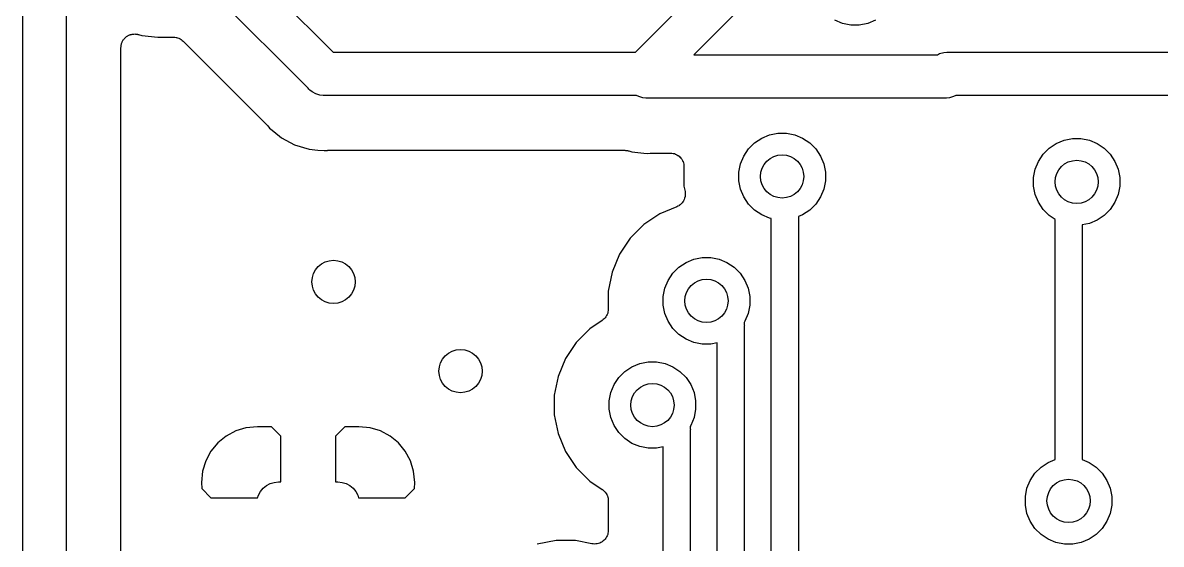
# Model space of a CAD drawing. Extents: x 103 to 213, y -152 to -90.
# Drawn here: x 151.45 to 161.98, y -123.75 to -118.93 of the extents above; entities that cross this region are included whole.
import ezdxf

# ---------------------------------------------------------------- set-up
doc = ezdxf.new("R2010")
doc.units = 0
doc.layers.add('BLACK', color=7, linetype='CONTINUOUS')

msp = doc.modelspace()

# ---------------------------------------------------------------- linework, layer by layer
at = {"layer": 'BLACK', "linetype": 'CONTINUOUS'}
for p, q in [((151.45, -120.86), (151.45, -117.383)), ((151.85, -117.383), (151.85, -126.915)), ((157.117, -119.2), (158.05, -118.267)), ((153.425, -118.305), (154.32, -119.2)), ((154.089, -119.534), (153.105, -118.55)), ((158.384, -118.498), (157.658, -119.225)), ((159.033, -118.935), (158.961, -118.904)), ((159.339, -118.904), (159.267, -118.935)), ((159.111, -118.95), (159.033, -118.935)), ((159.189, -118.95), (159.111, -118.95)), ((159.267, -118.935), (159.189, -118.95)), ((152.364, -119.121), (152.366, -119.115)), ((152.366, -119.115), (152.368, -119.109)), ((152.368, -119.109), (152.371, -119.104)), ((152.371, -119.104), (152.373, -119.098)), ((152.373, -119.098), (152.377, -119.093)), ((152.377, -119.093), (152.38, -119.087)), ((152.38, -119.087), (152.384, -119.083)), ((152.384, -119.083), (152.387, -119.078)), ((152.387, -119.078), (152.392, -119.073)), ((152.392, -119.073), (152.396, -119.068)), ((152.396, -119.068), (152.401, -119.065)), ((152.401, -119.065), (152.405, -119.06)), ((152.405, -119.06), (152.41, -119.057)), ((152.41, -119.057), (152.415, -119.053)), ((152.415, -119.053), (152.421, -119.05)), ((152.421, -119.05), (152.426, -119.047)), ((152.426, -119.047), (152.432, -119.044)), ((152.432, -119.044), (152.437, -119.041)), ((152.437, -119.041), (152.443, -119.04)), ((152.443, -119.04), (152.448, -119.037)), ((152.448, -119.037), (152.455, -119.036)), ((152.455, -119.036), (152.461, -119.034)), ((152.461, -119.034), (152.467, -119.034)), ((152.467, -119.034), (152.473, -119.033)), ((152.473, -119.033), (152.479, -119.033)), ((152.479, -119.033), (152.486, -119.032)), ((152.486, -119.032), (152.492, -119.033)), ((152.492, -119.033), (152.498, -119.033)), ((152.498, -119.033), (152.504, -119.034)), ((152.504, -119.034), (152.511, -119.035)), ((152.511, -119.035), (152.516, -119.036)), ((152.516, -119.036), (152.522, -119.037)), ((152.522, -119.037), (152.551, -119.046)), ((152.551, -119.046), (152.7, -119.061)), ((152.7, -119.061), (152.845, -119.061)), ((152.845, -119.061), (152.845, -119.061)), ((152.845, -119.061), (152.845, -119.061)), ((152.845, -119.061), (152.845, -119.061)), ((152.845, -119.061), (152.846, -119.061)), ((152.846, -119.061), (152.858, -119.062)), ((152.858, -119.062), (152.87, -119.064)), ((152.87, -119.064), (152.87, -119.064)), ((152.87, -119.064), (152.871, -119.064)), ((152.871, -119.064), (152.882, -119.067)), ((152.882, -119.067), (152.894, -119.071)), ((152.894, -119.071), (152.894, -119.071)), ((152.894, -119.071), (152.895, -119.071)), ((152.895, -119.071), (152.905, -119.077)), ((152.905, -119.077), (152.915, -119.083)), ((152.915, -119.083), (152.916, -119.083)), ((152.916, -119.083), (152.916, -119.083)), ((152.916, -119.083), (152.925, -119.091)), ((152.925, -119.091), (152.935, -119.098)), ((152.935, -119.098), (153.708, -119.872)), ((152.358, -119.157), (152.359, -119.151)), ((152.358, -119.159), (152.358, -119.157)), ((152.358, -126.884), (152.358, -119.159)), ((152.359, -119.146), (152.36, -119.139)), ((152.359, -119.151), (152.359, -119.146)), ((152.36, -119.139), (152.361, -119.133)), ((152.361, -119.133), (152.363, -119.127)), ((152.363, -119.127), (152.364, -119.121)), ((154.32, -119.2), (157.117, -119.2)), ((159.912, -119.225), (159.932, -119.214)), ((159.932, -119.214), (159.97, -119.203)), ((159.97, -119.203), (159.999, -119.2)), ((159.999, -119.2), (160.009, -119.199)), ((159.999, -119.2), (159.999, -119.2)), ((160.009, -119.199), (160.019, -119.2)), ((160.019, -119.2), (165.403, -119.2)), ((157.658, -119.225), (159.912, -119.225)), ((154.095, -119.542), (154.089, -119.534)), ((154.103, -119.548), (154.095, -119.542)), ((154.107, -119.552), (154.103, -119.548)), ((154.103, -119.548), (154.103, -119.548)), ((154.126, -119.567), (154.107, -119.552)), ((154.161, -119.586), (154.126, -119.567)), ((154.198, -119.597), (154.161, -119.586)), ((154.228, -119.6), (154.198, -119.597)), ((154.237, -119.601), (154.228, -119.6)), ((154.228, -119.6), (154.228, -119.6)), ((154.247, -119.6), (154.237, -119.601)), ((157.128, -119.6), (154.247, -119.6)), ((157.148, -119.611), (157.128, -119.6)), ((157.186, -119.622), (157.148, -119.611)), ((157.215, -119.625), (157.186, -119.622)), ((157.225, -119.626), (157.215, -119.625)), ((157.215, -119.625), (157.215, -119.625)), ((157.235, -119.625), (157.225, -119.626)), ((159.974, -119.625), (157.235, -119.625)), ((159.984, -119.626), (159.974, -119.625)), ((159.994, -119.625), (159.984, -119.626)), ((160.023, -119.622), (159.994, -119.625)), ((159.994, -119.625), (159.994, -119.625)), ((160.061, -119.611), (160.023, -119.622)), ((160.081, -119.6), (160.061, -119.611)), ((165.403, -119.6), (160.081, -119.6)), ((153.708, -119.872), (153.709, -119.873)), ((153.709, -119.873), (153.712, -119.877)), ((153.712, -119.877), (153.716, -119.881)), ((153.716, -119.881), (153.734, -119.903)), ((153.734, -119.903), (153.757, -119.921)), ((153.757, -119.921), (153.757, -119.921)), ((153.757, -119.921), (153.825, -119.978)), ((158.358, -119.965), (158.436, -119.95)), ((158.436, -119.95), (158.514, -119.95)), ((158.514, -119.95), (158.592, -119.965)), ((153.825, -119.978), (153.842, -119.992)), ((153.842, -119.992), (153.965, -120.057)), ((153.965, -120.057), (154.099, -120.098)), ((158.164, -120.095), (158.22, -120.039)), ((158.22, -120.039), (158.286, -119.996)), ((158.286, -119.996), (158.358, -119.965)), ((158.592, -119.965), (158.664, -119.996)), ((158.664, -119.996), (158.73, -120.039)), ((158.73, -120.039), (158.786, -120.095)), ((160.945, -120.089), (161.011, -120.046)), ((161.011, -120.046), (161.083, -120.015)), ((161.083, -120.015), (161.161, -120)), ((161.161, -120), (161.239, -120)), ((161.239, -120), (161.317, -120.015)), ((161.317, -120.015), (161.389, -120.046)), ((161.389, -120.046), (161.455, -120.089)), ((154.099, -120.098), (154.181, -120.106)), ((154.181, -120.106), (154.237, -120.111)), ((154.237, -120.111), (154.266, -120.109)), ((154.266, -120.109), (154.268, -120.108)), ((154.268, -120.108), (154.273, -120.109)), ((154.273, -120.109), (154.279, -120.108)), ((154.279, -120.108), (157.019, -120.108)), ((157.019, -120.108), (157.02, -120.108)), ((157.02, -120.108), (157.026, -120.109)), ((157.026, -120.109), (157.031, -120.109)), ((157.031, -120.109), (157.038, -120.11)), ((157.038, -120.11), (157.045, -120.111)), ((157.045, -120.111), (157.05, -120.112)), ((157.05, -120.112), (157.056, -120.113)), ((157.056, -120.113), (157.086, -120.123)), ((157.086, -120.123), (157.196, -120.134)), ((157.196, -120.134), (157.225, -120.136)), ((157.225, -120.136), (157.254, -120.134)), ((157.254, -120.134), (157.255, -120.133)), ((157.255, -120.133), (157.261, -120.134)), ((157.261, -120.134), (157.266, -120.133)), ((157.266, -120.133), (157.44, -120.133)), ((157.44, -120.133), (157.441, -120.133)), ((157.441, -120.133), (157.441, -120.133)), ((157.441, -120.133), (157.441, -120.133)), ((157.441, -120.133), (157.442, -120.133)), ((157.442, -120.133), (157.454, -120.134)), ((157.454, -120.134), (157.466, -120.136)), ((157.466, -120.136), (157.466, -120.136)), ((157.466, -120.136), (157.466, -120.136)), ((157.466, -120.136), (157.478, -120.139)), ((157.478, -120.139), (157.489, -120.143)), ((157.489, -120.143), (157.49, -120.143)), ((157.49, -120.143), (157.49, -120.143)), ((157.49, -120.143), (157.5, -120.149)), ((157.5, -120.149), (157.511, -120.155)), ((157.511, -120.155), (157.511, -120.155)), ((157.511, -120.155), (157.512, -120.155)), ((157.512, -120.155), (157.521, -120.163)), ((157.521, -120.163), (157.53, -120.171)), ((158.09, -120.233), (158.121, -120.161)), ((158.121, -120.161), (158.164, -120.095)), ((158.786, -120.095), (158.829, -120.161)), ((158.829, -120.161), (158.86, -120.233)), ((160.846, -120.211), (160.889, -120.145)), ((160.889, -120.145), (160.945, -120.089)), ((161.455, -120.089), (161.511, -120.145)), ((161.511, -120.145), (161.554, -120.211)), ((157.53, -120.171), (157.53, -120.171)), ((157.53, -120.171), (157.531, -120.171)), ((157.531, -120.171), (157.538, -120.18)), ((157.538, -120.18), (157.546, -120.19)), ((157.546, -120.19), (157.546, -120.19)), ((157.546, -120.19), (157.546, -120.19)), ((157.546, -120.19), (157.552, -120.201)), ((157.552, -120.201), (157.557, -120.212)), ((157.557, -120.212), (157.558, -120.212)), ((157.558, -120.212), (157.558, -120.212)), ((157.558, -120.212), (157.561, -120.224)), ((157.561, -120.224), (157.565, -120.235)), ((157.565, -120.235), (157.565, -120.236)), ((157.565, -120.236), (157.565, -120.236)), ((157.565, -120.236), (157.566, -120.248)), ((157.566, -120.248), (157.567, -120.26)), ((157.567, -120.26), (157.567, -120.439)), ((158.075, -120.311), (158.09, -120.233)), ((158.86, -120.233), (158.875, -120.311)), ((160.815, -120.283), (160.846, -120.211)), ((161.554, -120.211), (161.585, -120.283)), ((158.075, -120.389), (158.075, -120.311)), ((158.875, -120.311), (158.875, -120.389)), ((160.8, -120.361), (160.815, -120.283)), ((160.8, -120.439), (160.8, -120.361)), ((161.585, -120.283), (161.6, -120.361)), ((161.6, -120.361), (161.6, -120.439)), ((157.567, -120.439), (157.577, -120.489)), ((158.09, -120.467), (158.075, -120.389)), ((158.121, -120.539), (158.09, -120.467)), ((158.86, -120.467), (158.829, -120.539)), ((158.875, -120.389), (158.86, -120.467)), ((160.815, -120.517), (160.8, -120.439)), ((161.6, -120.439), (161.585, -120.517)), ((157.557, -120.585), (157.549, -120.594)), ((157.558, -120.584), (157.557, -120.585)), ((157.557, -120.585), (157.557, -120.585)), ((157.563, -120.574), (157.558, -120.584)), ((157.569, -120.563), (157.563, -120.574)), ((157.573, -120.551), (157.569, -120.562)), ((157.569, -120.562), (157.569, -120.563)), ((157.569, -120.563), (157.569, -120.563)), ((157.576, -120.54), (157.573, -120.551)), ((157.577, -120.539), (157.576, -120.54)), ((157.577, -120.489), (157.577, -120.489)), ((157.577, -120.489), (157.577, -120.489)), ((157.577, -120.489), (157.577, -120.489)), ((157.577, -120.489), (157.577, -120.49)), ((157.577, -120.49), (157.578, -120.502)), ((157.578, -120.527), (157.577, -120.539)), ((157.577, -120.539), (157.577, -120.539)), ((157.578, -120.502), (157.579, -120.514)), ((157.579, -120.515), (157.578, -120.527)), ((157.579, -120.514), (157.579, -120.515)), ((157.579, -120.515), (157.579, -120.515)), ((158.164, -120.605), (158.121, -120.539)), ((158.829, -120.539), (158.786, -120.605)), ((160.846, -120.589), (160.815, -120.517)), ((160.889, -120.655), (160.846, -120.589)), ((161.554, -120.589), (161.511, -120.655)), ((161.585, -120.517), (161.554, -120.589)), ((157.345, -120.695), (157.196, -120.795)), ((157.501, -120.631), (157.345, -120.695)), ((157.511, -120.625), (157.501, -120.631)), ((157.522, -120.62), (157.511, -120.625)), ((157.523, -120.619), (157.522, -120.619)), ((157.522, -120.619), (157.522, -120.62)), ((157.532, -120.612), (157.523, -120.619)), ((157.541, -120.604), (157.532, -120.612)), ((157.542, -120.603), (157.541, -120.604)), ((157.541, -120.604), (157.541, -120.604)), ((157.549, -120.594), (157.542, -120.603)), ((158.22, -120.661), (158.164, -120.605)), ((158.286, -120.704), (158.22, -120.661)), ((158.73, -120.661), (158.664, -120.704)), ((158.786, -120.605), (158.73, -120.661)), ((160.945, -120.711), (160.889, -120.655)), ((161.511, -120.655), (161.455, -120.711)), ((157.196, -120.795), (157.07, -120.921)), ((158.358, -120.735), (158.286, -120.704)), ((158.375, -120.738), (158.358, -120.735)), ((158.375, -125.456), (158.375, -120.738)), ((158.664, -120.704), (158.625, -120.721)), ((158.625, -120.721), (158.625, -125.456)), ((161, -120.747), (160.945, -120.711)), ((161, -122.969), (161, -120.747)), ((161.317, -120.785), (161.25, -120.798)), ((161.25, -120.798), (161.25, -122.969)), ((161.389, -120.754), (161.317, -120.785)), ((161.455, -120.711), (161.389, -120.754)), ((151.45, -126.842), (151.45, -120.86)), ((151.45, -120.86), (151.45, -120.86)), ((157.07, -120.921), (156.97, -121.07)), ((156.97, -121.07), (156.902, -121.235)), ((157.586, -121.146), (157.658, -121.115)), ((157.658, -121.115), (157.736, -121.1)), ((157.736, -121.1), (157.814, -121.1)), ((157.814, -121.1), (157.892, -121.115)), ((157.892, -121.115), (157.964, -121.146)), ((157.464, -121.245), (157.52, -121.189)), ((157.52, -121.189), (157.586, -121.146)), ((157.964, -121.146), (158.03, -121.189)), ((158.03, -121.189), (158.086, -121.245)), ((156.902, -121.235), (156.867, -121.411)), ((157.39, -121.383), (157.421, -121.311)), ((157.421, -121.311), (157.464, -121.245)), ((158.086, -121.245), (158.129, -121.311)), ((158.129, -121.311), (158.16, -121.383)), ((156.867, -121.411), (156.867, -121.576)), ((157.375, -121.461), (157.39, -121.383)), ((158.16, -121.383), (158.175, -121.461)), ((157.375, -121.539), (157.375, -121.461)), ((157.39, -121.617), (157.375, -121.539)), ((158.175, -121.539), (158.16, -121.617)), ((158.175, -121.461), (158.175, -121.539)), ((156.851, -121.637), (156.845, -121.647)), ((156.857, -121.626), (156.851, -121.637)), ((156.861, -121.614), (156.857, -121.625)), ((156.857, -121.625), (156.857, -121.626)), ((156.857, -121.626), (156.857, -121.626)), ((156.864, -121.603), (156.861, -121.614)), ((156.866, -121.59), (156.864, -121.601)), ((156.864, -121.601), (156.864, -121.602)), ((156.864, -121.602), (156.864, -121.603)), ((156.867, -121.578), (156.866, -121.59)), ((156.867, -121.576), (156.867, -121.577)), ((156.867, -121.577), (156.867, -121.577)), ((156.867, -121.577), (156.867, -121.577)), ((156.867, -121.577), (156.867, -121.578)), ((157.421, -121.689), (157.39, -121.617)), ((158.16, -121.617), (158.129, -121.689)), ((156.811, -121.682), (156.696, -121.758)), ((156.82, -121.674), (156.811, -121.682)), ((156.829, -121.667), (156.82, -121.674)), ((156.83, -121.666), (156.829, -121.666)), ((156.829, -121.666), (156.829, -121.667)), ((156.837, -121.657), (156.83, -121.666)), ((156.845, -121.648), (156.837, -121.657)), ((156.845, -121.647), (156.845, -121.647)), ((156.845, -121.647), (156.845, -121.648)), ((157.464, -121.755), (157.421, -121.689)), ((158.129, -121.689), (158.123, -121.699)), ((158.123, -121.699), (158.123, -121.7)), ((158.123, -121.7), (158.125, -121.719)), ((158.125, -121.719), (158.125, -121.719)), ((158.125, -121.719), (158.126, -121.725)), ((158.126, -121.725), (158.125, -121.731)), ((158.125, -121.731), (158.125, -125.456)), ((156.696, -121.758), (156.57, -121.885)), ((157.52, -121.811), (157.464, -121.755)), ((157.586, -121.854), (157.52, -121.811)), ((157.658, -121.885), (157.586, -121.854)), ((156.57, -121.885), (156.47, -122.033)), ((157.736, -121.9), (157.658, -121.885)), ((157.814, -121.9), (157.736, -121.9)), ((157.875, -121.888), (157.814, -121.9)), ((157.875, -125.456), (157.875, -121.888)), ((156.47, -122.033), (156.402, -122.199)), ((157.158, -122.079), (157.236, -122.064)), ((157.236, -122.064), (157.314, -122.064)), ((157.314, -122.064), (157.392, -122.079)), ((156.964, -122.209), (157.02, -122.153)), ((157.02, -122.153), (157.086, -122.109)), ((157.086, -122.109), (157.158, -122.079)), ((157.392, -122.079), (157.464, -122.109)), ((157.464, -122.109), (157.53, -122.153)), ((157.53, -122.153), (157.586, -122.209)), ((156.402, -122.199), (156.367, -122.374)), ((156.89, -122.347), (156.921, -122.274)), ((156.921, -122.274), (156.964, -122.209)), ((157.586, -122.209), (157.629, -122.274)), ((157.629, -122.274), (157.66, -122.347)), ((156.367, -122.374), (156.367, -122.553)), ((156.875, -122.424), (156.89, -122.347)), ((157.66, -122.347), (157.675, -122.424)), ((156.875, -122.503), (156.875, -122.424)), ((157.675, -122.424), (157.675, -122.503)), ((156.367, -122.553), (156.402, -122.728)), ((156.89, -122.58), (156.875, -122.503)), ((156.921, -122.653), (156.89, -122.58)), ((157.66, -122.58), (157.629, -122.653)), ((157.675, -122.503), (157.66, -122.58)), ((153.515, -122.674), (153.42, -122.703)), ((153.62, -122.664), (153.515, -122.674)), ((153.751, -122.666), (153.62, -122.664)), ((153.836, -122.751), (153.751, -122.666)), ((154.429, -122.666), (154.344, -122.751)), ((154.56, -122.664), (154.429, -122.666)), ((154.665, -122.674), (154.56, -122.664)), ((154.76, -122.703), (154.665, -122.674)), ((156.964, -122.719), (156.921, -122.653)), ((157.629, -122.653), (157.623, -122.663)), ((157.623, -122.663), (157.623, -122.664)), ((157.623, -122.664), (157.625, -122.682)), ((157.625, -122.682), (157.625, -122.682)), ((157.625, -122.682), (157.626, -122.689)), ((157.626, -122.689), (157.625, -122.695)), ((157.625, -122.695), (157.625, -125.481)), ((153.331, -122.751), (153.254, -122.814)), ((153.42, -122.703), (153.331, -122.751)), ((153.836, -123.175), (153.836, -122.751)), ((154.344, -122.751), (154.344, -123.175)), ((154.849, -122.751), (154.76, -122.703)), ((154.926, -122.814), (154.849, -122.751)), ((156.402, -122.728), (156.47, -122.894)), ((157.02, -122.774), (156.964, -122.719)), ((157.086, -122.818), (157.02, -122.774)), ((153.191, -122.891), (153.143, -122.98)), ((153.254, -122.814), (153.191, -122.891)), ((154.989, -122.891), (154.926, -122.814)), ((155.037, -122.98), (154.989, -122.891)), ((156.47, -122.894), (156.57, -123.042)), ((157.158, -122.848), (157.086, -122.818)), ((157.236, -122.864), (157.158, -122.848)), ((157.314, -122.864), (157.236, -122.864)), ((157.375, -122.851), (157.314, -122.864)), ((157.375, -125.481), (157.375, -122.851)), ((153.143, -122.98), (153.114, -123.075)), ((155.066, -123.075), (155.037, -122.98)), ((160.87, -123.039), (160.936, -122.996)), ((160.936, -122.996), (161, -122.969)), ((161.25, -122.969), (161.314, -122.996)), ((161.314, -122.996), (161.38, -123.039)), ((153.114, -123.075), (153.104, -123.18)), ((155.076, -123.18), (155.066, -123.075)), ((156.57, -123.042), (156.696, -123.169)), ((160.771, -123.161), (160.814, -123.095)), ((160.814, -123.095), (160.87, -123.039)), ((161.38, -123.039), (161.436, -123.095)), ((161.436, -123.095), (161.479, -123.161)), ((153.104, -123.18), (153.106, -123.235)), ((153.674, -123.234), (153.704, -123.209)), ((153.704, -123.209), (153.738, -123.19)), ((153.738, -123.19), (153.776, -123.179)), ((153.776, -123.179), (153.815, -123.175)), ((153.815, -123.175), (153.836, -123.175)), ((154.344, -123.175), (154.365, -123.175)), ((154.365, -123.175), (154.404, -123.179)), ((154.404, -123.179), (154.442, -123.19)), ((154.442, -123.19), (154.476, -123.209)), ((154.476, -123.209), (154.506, -123.234)), ((155.074, -123.235), (155.076, -123.18)), ((156.696, -123.169), (156.811, -123.245)), ((160.74, -123.233), (160.771, -123.161)), ((161.479, -123.161), (161.51, -123.233)), ((153.106, -123.235), (153.191, -123.321)), ((153.191, -123.321), (153.623, -123.321)), ((153.623, -123.321), (153.63, -123.298)), ((153.63, -123.298), (153.649, -123.264)), ((153.649, -123.264), (153.674, -123.234)), ((154.506, -123.234), (154.531, -123.264)), ((154.531, -123.264), (154.55, -123.298)), ((154.55, -123.298), (154.557, -123.321)), ((154.557, -123.321), (154.989, -123.321)), ((154.989, -123.321), (155.074, -123.235)), ((156.811, -123.245), (156.811, -123.246)), ((156.811, -123.246), (156.811, -123.246)), ((156.811, -123.246), (156.811, -123.246)), ((156.811, -123.246), (156.812, -123.246)), ((156.812, -123.246), (156.821, -123.254)), ((156.821, -123.254), (156.83, -123.261)), ((156.83, -123.261), (156.831, -123.262)), ((156.831, -123.262), (156.831, -123.262)), ((156.831, -123.262), (156.838, -123.271)), ((156.838, -123.271), (156.846, -123.281)), ((156.846, -123.281), (156.846, -123.281)), ((156.846, -123.281), (156.846, -123.282)), ((156.846, -123.282), (156.852, -123.292)), ((156.852, -123.292), (156.857, -123.302)), ((156.857, -123.302), (156.858, -123.303)), ((156.858, -123.303), (156.858, -123.304)), ((156.858, -123.304), (156.861, -123.315)), ((156.861, -123.315), (156.865, -123.326)), ((156.865, -123.326), (156.865, -123.327)), ((156.865, -123.327), (156.865, -123.327)), ((156.865, -123.327), (156.866, -123.339)), ((160.725, -123.311), (160.74, -123.233)), ((160.725, -123.389), (160.725, -123.311)), ((161.51, -123.233), (161.525, -123.311)), ((161.525, -123.311), (161.525, -123.389)), ((156.866, -123.339), (156.867, -123.351)), ((156.867, -123.351), (156.867, -123.622)), ((160.74, -123.467), (160.725, -123.389)), ((161.525, -123.389), (161.51, -123.467)), ((160.771, -123.539), (160.74, -123.467)), ((160.814, -123.605), (160.771, -123.539)), ((161.479, -123.539), (161.436, -123.605)), ((161.51, -123.467), (161.479, -123.539)), ((156.866, -123.636), (156.864, -123.648)), ((156.867, -123.624), (156.866, -123.636)), ((156.867, -123.622), (156.867, -123.623)), ((156.867, -123.623), (156.867, -123.623)), ((156.867, -123.623), (156.867, -123.623)), ((156.867, -123.623), (156.867, -123.624)), ((160.87, -123.661), (160.814, -123.605)), ((161.436, -123.605), (161.38, -123.661)), ((156.386, -123.717), (156.21, -123.752)), ((156.564, -123.717), (156.386, -123.717)), ((156.715, -123.747), (156.564, -123.717)), ((156.727, -123.748), (156.715, -123.747)), ((156.739, -123.749), (156.727, -123.748)), ((156.74, -123.749), (156.739, -123.749)), ((156.752, -123.748), (156.74, -123.749)), ((156.74, -123.749), (156.74, -123.749)), ((156.764, -123.747), (156.752, -123.748)), ((156.765, -123.747), (156.764, -123.747)), ((156.764, -123.747), (156.764, -123.747)), ((156.776, -123.744), (156.765, -123.747)), ((156.788, -123.74), (156.776, -123.744)), ((156.799, -123.734), (156.788, -123.74)), ((156.788, -123.74), (156.788, -123.74)), ((156.788, -123.74), (156.788, -123.74)), ((156.81, -123.729), (156.799, -123.734)), ((156.82, -123.721), (156.81, -123.728)), ((156.81, -123.728), (156.81, -123.728)), ((156.81, -123.728), (156.81, -123.729)), ((156.829, -123.713), (156.82, -123.721)), ((156.837, -123.703), (156.829, -123.713)), ((156.829, -123.713), (156.829, -123.713)), ((156.829, -123.713), (156.829, -123.713)), ((156.845, -123.694), (156.837, -123.703)), ((156.851, -123.683), (156.845, -123.694)), ((156.845, -123.694), (156.845, -123.694)), ((156.845, -123.694), (156.845, -123.694)), ((156.857, -123.672), (156.851, -123.683)), ((156.861, -123.66), (156.857, -123.672)), ((156.857, -123.672), (156.857, -123.672)), ((156.857, -123.672), (156.857, -123.672)), ((156.864, -123.649), (156.861, -123.66)), ((156.864, -123.648), (156.864, -123.648)), ((156.864, -123.648), (156.864, -123.649)), ((160.936, -123.704), (160.87, -123.661)), ((161.008, -123.735), (160.936, -123.704)), ((161.086, -123.75), (161.008, -123.735)), ((161.164, -123.75), (161.086, -123.75)), ((161.242, -123.735), (161.164, -123.75)), ((161.314, -123.704), (161.242, -123.735)), ((161.38, -123.661), (161.314, -123.704))]:
    msp.add_line(p, q, dxfattribs=at)
at = {"layer": 'BLACK'}
for centre in [(158.475, -120.35), (161.2, -120.4), (154.325, -121.325), (157.775, -121.5), (155.5, -122.15), (157.275, -122.464), (161.125, -123.35)]:
    msp.add_circle(centre, 0.2, dxfattribs=at)

doc.saveas('drawing.dxf')
